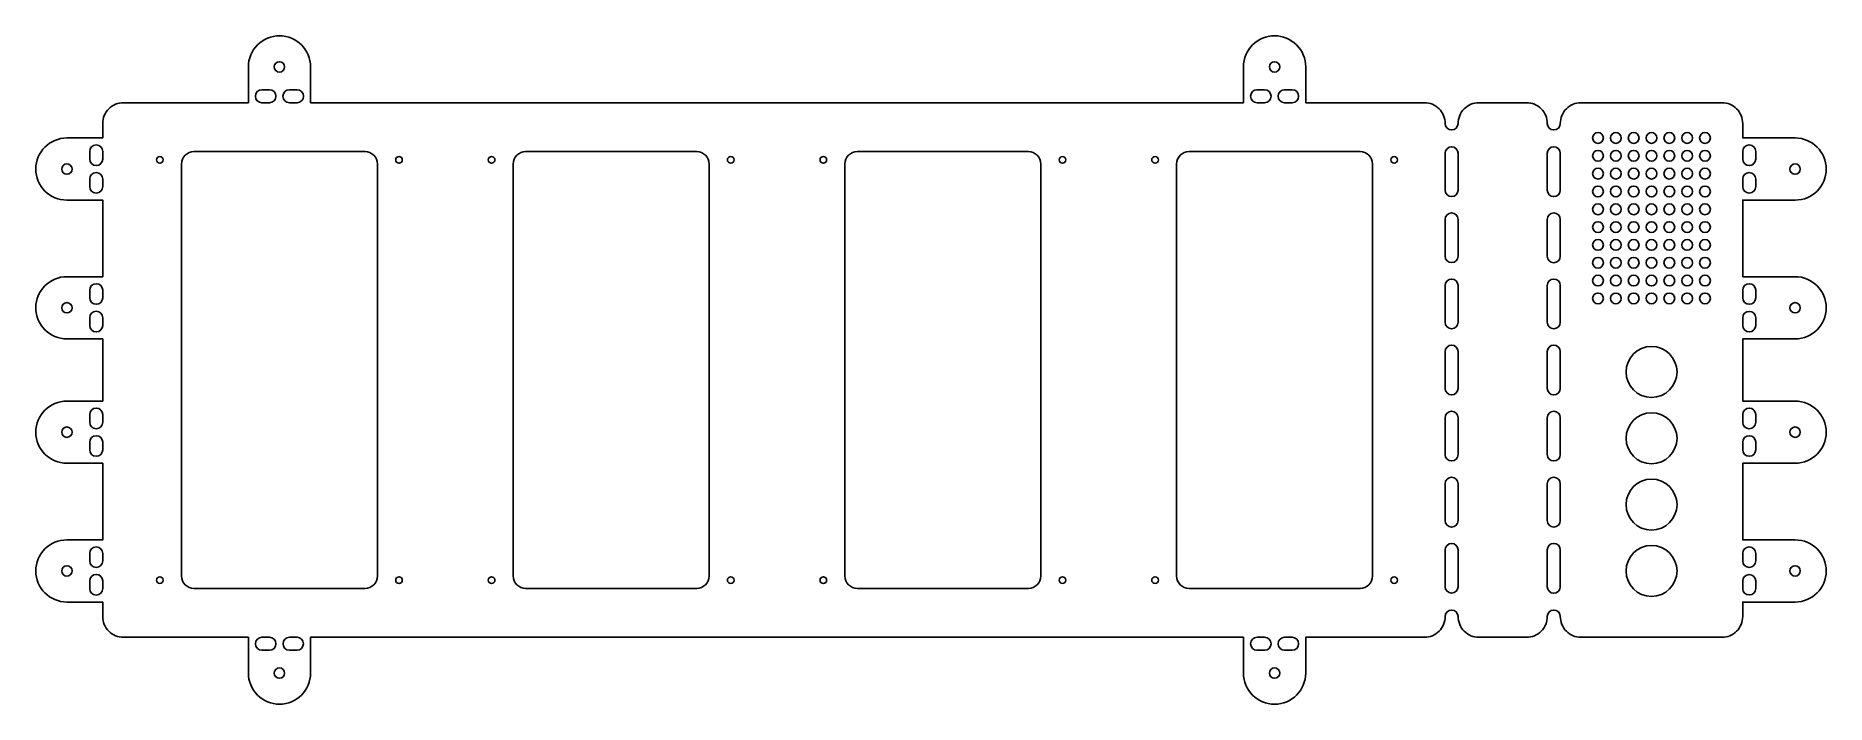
# Model space of a CAD drawing. Header units: millimetres. Extents: x -66 to 366, y -16 to 145.
import ezdxf

# ---------------------------------------------------------------- set-up
doc = ezdxf.new("R2010")
doc.units = ezdxf.units.MM
doc.layers.get('0').update_dxf_attribs({"linetype": 'CONTINUOUS'})

msp = doc.modelspace()

# ---------------------------------------------------------------- linework, layer by layer
for p, q in [((-53.26, 117.17), (-53.26, 115.35)), ((-50.13, 115.35), (-50.13, 117.17)), ((-53.26, 110.52), (-53.26, 108.7)), ((-50.13, 108.7), (-50.13, 110.52)), ((-53.26, 77.05), (-53.26, 75.23)), ((-50.13, 75.23), (-50.13, 77.05)), ((-53.26, 53.7), (-53.26, 51.88)), ((-50.13, 51.88), (-50.13, 53.7)), ((-53.26, 47.05), (-53.26, 45.23)), ((-50.13, 45.23), (-50.13, 47.05)), ((-53.26, 20.23), (-53.26, 18.42)), ((-50.13, 18.42), (-50.13, 20.23)), ((-53.26, 13.58), (-53.26, 11.77)), ((-50.13, 11.77), (-50.13, 13.58))]:
    msp.add_line(p, q)
for points in [[(-45.13, 0), (-15, 0), (-15, -8.63, 0.414214), (-7.5, -16.13, 0.413853), (0, -8.62), (0, 0), (225, 0), (225, -8.63, 0.414213), (232.5, -16.13, 0.414213), (240, -8.63), (240, 0), (268.63, 0, 0.414214), (273.63, 5, -1), (276.76, 5, 0.414214), (281.76, 0), (293.26, 0, 0.414214), (298.26, 5, -1), (301.4, 5, 0.414214), (306.4, 0), (340.4, 0, 0.414214), (345.4, 5), (345.4, 8.5), (358.03, 8.5, 1), (358.03, 23.5), (345.4, 23.5), (345.4, 41.97), (358.03, 41.97, 1), (358.03, 56.97), (345.4, 56.97), (345.4, 71.97), (358.03, 71.97, 1), (358.03, 86.97), (345.4, 86.97), (345.4, 105.43), (358.03, 105.43, 1), (358.03, 120.43), (345.4, 120.43), (345.4, 123.93, 0.414214), (340.4, 128.93), (306.4, 128.93, 0.414214), (301.4, 123.93, -1), (298.26, 123.93, 0.414214), (293.26, 128.93), (281.76, 128.93, 0.414214), (276.76, 123.93, -1), (273.63, 123.93, 0.414214), (268.63, 128.93), (240, 128.93), (240, 137.57, 0.414214), (232.5, 145.07, 0.414213), (225, 137.57), (225, 128.93), (0, 128.93), (0, 137.56, 0.413853), (-7.5, 145.07, 0.414214), (-15, 137.57), (-15, 128.93), (-45.13, 128.93, 0.414214), (-50.13, 123.93), (-50.13, 120.43), (-58.76, 120.43, 1), (-58.76, 105.43), (-50.13, 105.43), (-50.13, 86.97), (-58.76, 86.97, 1), (-58.76, 71.97), (-50.13, 71.97), (-50.13, 56.97), (-58.76, 56.97, 1), (-58.76, 41.97), (-50.13, 41.97), (-50.13, 23.5), (-58.76, 23.5, 1), (-58.76, 8.5), (-50.13, 8.5), (-50.13, 5, 0.414214)], [(-11.73, 132.07), (-9.92, 132.07, -1), (-9.92, 128.93), (-11.73, 128.93, -1)], [(-3.27, 128.93, 1), (-3.27, 132.07), (-5.08, 132.07, 0.999999), (-5.08, 128.93)], [(230.08, 132.07), (228.27, 132.07, 1), (228.27, 128.93), (230.08, 128.93, 0.999999)], [(236.73, 128.93, 1), (236.73, 132.07), (234.92, 132.07, 1), (234.92, 128.93)], [(13.13, 11.8, 0.414214), (16.13, 14.8), (16.13, 114.13, 0.414214), (13.13, 117.13), (-28.13, 117.13, 0.414214), (-31.13, 114.13), (-31.13, 14.8, 0.414214), (-28.13, 11.8)], [(93.13, 11.8), (51.87, 11.8, -0.414214), (48.87, 14.8), (48.87, 114.13, -0.414214), (51.87, 117.13), (93.13, 117.13, -0.414214), (96.13, 114.13), (96.13, 14.8, -0.414214)], [(128.87, 114.13), (128.87, 14.8, 0.414214), (131.87, 11.8), (173.13, 11.8, 0.414214), (176.13, 14.8), (176.13, 114.13, 0.414214), (173.13, 117.13), (131.87, 117.13, 0.414214)], [(256.13, 14.8, -0.414214), (253.13, 11.8), (211.87, 11.8, -0.414214), (208.87, 14.8), (208.87, 114.13, -0.414214), (211.87, 117.13), (253.13, 117.13, -0.414214), (256.13, 114.13)], [(276.76, 116.73), (276.76, 107.86, -1), (273.63, 107.86), (273.63, 116.73, -1)], [(298.26, 107.86, 1), (301.4, 107.86), (301.4, 116.73, 1), (298.26, 116.73)], [(348.53, 117.17), (348.53, 115.35, -1), (345.4, 115.35), (345.4, 117.17, -1)], [(345.4, 108.7), (345.4, 110.52, -1), (348.53, 110.52), (348.53, 108.7, -1)], [(273.63, 91.92), (273.63, 100.79, -1), (276.76, 100.79), (276.76, 91.92, -1)], [(298.26, 100.79), (298.26, 91.92, 1), (301.4, 91.92), (301.4, 100.79, 1)], [(273.63, 84.84), (273.63, 75.98, 1), (276.76, 75.98), (276.76, 84.84, 1)], [(301.4, 84.84), (301.4, 75.98, -1), (298.26, 75.98), (298.26, 84.84, -1)], [(-50.13, 83.7), (-50.13, 81.88, -1), (-53.26, 81.88), (-53.26, 83.7, -1)], [(345.4, 81.88, 1), (348.53, 81.88), (348.53, 83.7, 1), (345.4, 83.7)], [(345.4, 77.05), (345.4, 75.23, 1), (348.53, 75.23), (348.53, 77.05, 1)], [(273.63, 60.03), (273.63, 68.9, -1), (276.76, 68.9), (276.76, 60.03, -1)], [(298.26, 60.03, 1), (301.4, 60.03), (301.4, 68.9, 1), (298.26, 68.9)], [(273.63, 44.09), (273.63, 52.96, -1), (276.76, 52.96), (276.76, 44.09, -1)], [(298.26, 52.96, -1), (301.4, 52.96), (301.4, 44.09, -1), (298.26, 44.09)], [(345.4, 53.7), (345.4, 51.88, 1), (348.53, 51.88), (348.53, 53.7, 1)], [(348.53, 45.23), (348.53, 47.05, 1), (345.4, 47.05), (345.4, 45.23, 1)], [(276.76, 37.02, 1), (273.63, 37.02), (273.63, 28.15, 1), (276.76, 28.15)], [(298.26, 37.02, -1), (301.4, 37.02), (301.4, 28.15, -1), (298.26, 28.15)], [(273.63, 12.21), (273.63, 21.07, -1), (276.76, 21.07), (276.76, 12.21, -1)], [(298.26, 12.21, 1), (301.4, 12.21), (301.4, 21.07, 1), (298.26, 21.07)], [(345.4, 20.23, -1), (348.53, 20.23), (348.53, 18.42, -1), (345.4, 18.42)], [(348.53, 13.58, 1), (345.4, 13.58), (345.4, 11.77, 1), (348.53, 11.77)], [(-11.73, 0), (-9.92, 0, -1), (-9.92, -3.13), (-11.73, -3.13, -1)], [(-5.08, -3.13), (-3.27, -3.13, 1), (-3.27, 0), (-5.08, 0, 0.999999)], [(230.08, 0), (228.27, 0, 1), (228.27, -3.13), (230.08, -3.13, 0.999999)], [(234.92, 0, 1), (234.92, -3.13), (236.73, -3.13, 1), (236.73, 0)]]:
    msp.add_lwpolyline(points, format="xyb", close=True)
at = {"extrusion": (0, 0, -1)}
for centre, radius in [((7.51, 137.56), 1.25), ((-232.5, 137.57), 1.25), ((-310.5, 120.43), 1.3), ((-314.8, 120.43), 1.3), ((-319.1, 120.43), 1.3), ((-323.4, 120.43), 1.3), ((-327.7, 120.43), 1.3), ((-332, 120.43), 1.3), ((-336.3, 120.43), 1.3), ((-310.5, 116.13), 1.3), ((-314.8, 116.13), 1.3), ((-319.1, 116.13), 1.3), ((-323.4, 116.13), 1.3), ((-327.7, 116.13), 1.3), ((-332, 116.13), 1.3), ((-336.3, 116.13), 1.3), ((58.76, 112.93), 1.25), ((36.33, 115.13), 0.8), ((-21.33, 115.13), 0.8), ((-43.67, 115.13), 0.8), ((-101.33, 115.13), 0.8), ((-123.67, 115.13), 0.8), ((-181.33, 115.13), 0.8), ((-203.67, 115.13), 0.8), ((-261.33, 115.13), 0.8), ((-310.5, 111.83), 1.3), ((-314.8, 111.83), 1.3), ((-319.1, 111.83), 1.3), ((-323.4, 111.83), 1.3), ((-327.7, 111.83), 1.3), ((-332, 111.83), 1.3), ((-336.3, 111.83), 1.3), ((-358.03, 112.93), 1.25), ((-310.5, 107.53), 1.3), ((-314.8, 107.53), 1.3), ((-319.1, 107.53), 1.3), ((-323.4, 107.53), 1.3), ((-327.7, 107.53), 1.3), ((-332, 107.53), 1.3), ((-336.3, 107.53), 1.3), ((-310.5, 103.23), 1.3), ((-314.8, 103.23), 1.3), ((-319.1, 103.23), 1.3), ((-323.4, 103.23), 1.3), ((-327.7, 103.23), 1.3), ((-332, 103.23), 1.3), ((-336.3, 103.23), 1.3), ((-310.5, 98.93), 1.3), ((-314.8, 98.93), 1.3), ((-319.1, 98.93), 1.3), ((-323.4, 98.93), 1.3), ((-327.7, 98.93), 1.3), ((-332, 98.93), 1.3), ((-336.3, 98.93), 1.3), ((-310.5, 94.63), 1.3), ((-314.8, 94.63), 1.3), ((-319.1, 94.63), 1.3), ((-323.4, 94.63), 1.3), ((-327.7, 94.63), 1.3), ((-332, 94.63), 1.3), ((-336.3, 94.63), 1.3), ((-310.5, 90.33), 1.3), ((-314.8, 90.33), 1.3), ((-319.1, 90.33), 1.3), ((-323.4, 90.33), 1.3), ((-327.7, 90.33), 1.3), ((-332, 90.33), 1.3), ((-336.3, 90.33), 1.3), ((-310.5, 86.03), 1.3), ((-314.8, 86.03), 1.3), ((-319.1, 86.03), 1.3), ((-323.4, 86.03), 1.3), ((-327.7, 86.03), 1.3), ((-332, 86.03), 1.3), ((-336.3, 86.03), 1.3), ((-310.5, 81.73), 1.3), ((-314.8, 81.73), 1.3), ((-319.1, 81.73), 1.3), ((-323.4, 81.73), 1.3), ((-327.7, 81.73), 1.3), ((-332, 81.73), 1.3), ((-336.3, 81.73), 1.3), ((58.76, 79.47), 1.25), ((-358.03, 79.47), 1.25), ((-323.4, 64), 6.15), ((-323.4, 48), 6.15), ((58.76, 49.47), 1.25), ((-358.03, 49.47), 1.25), ((-323.4, 32), 6.15), ((-323.4, 16), 6.15), ((58.76, 16), 1.25), ((36.33, 13.8), 0.8), ((-21.33, 13.8), 0.8), ((-43.67, 13.8), 0.8), ((-101.33, 13.8), 0.8), ((-123.67, 13.8), 0.8), ((-181.33, 13.8), 0.8), ((-203.67, 13.8), 0.8), ((-261.33, 13.8), 0.8), ((-358.03, 16), 1.25), ((7.51, -8.62), 1.25), ((-232.5, -8.63), 1.25)]:
    msp.add_circle(centre, radius, dxfattribs=at)
for centre, start, end in [((51.7, 117.17), 0, 180), ((51.7, 115.35), -180, 0), ((51.7, 110.52), 0, 180), ((51.7, 108.7), -180, 0), ((51.7, 77.05), 0, 180), ((51.7, 75.23), -180, 0), ((51.7, 53.7), 0, 180), ((51.7, 51.88), -180, 0), ((51.7, 47.05), 0, 180), ((51.7, 45.23), -180, 0), ((51.7, 20.23), 0, 180), ((51.7, 18.42), -180, 0), ((51.7, 13.58), 0, 180), ((51.7, 11.77), -180, 0)]:
    msp.add_arc(centre, 1.57, start, end, dxfattribs=at)

doc.saveas('drawing.dxf')
